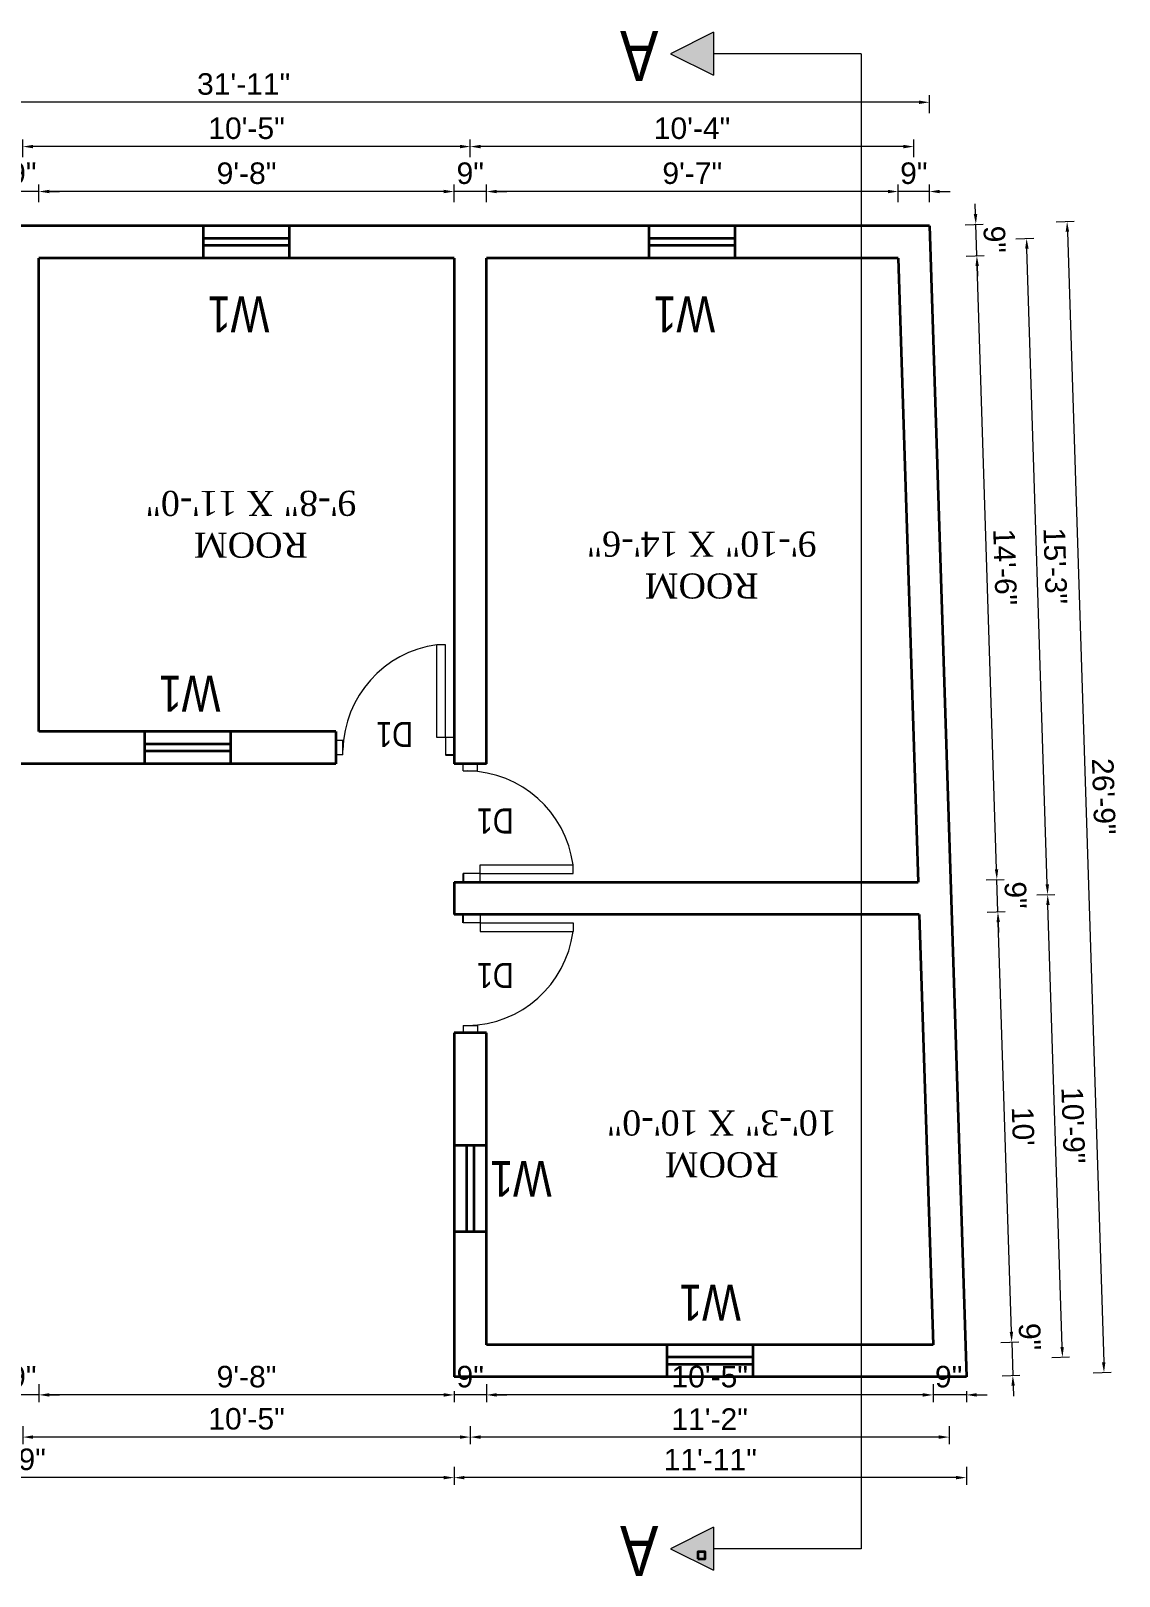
# Model space of a CAD drawing. Header units: inches. Extents: x 352731 to 371558, y -52658 to -39161.
# Drawn here: x 359119.5 to 359423, y -40971.8 to -40540.9 of the extents above; entities that cross this region are included whole.
import ezdxf

# ---------------------------------------------------------------- set-up
doc = ezdxf.new("R2010")
doc.units = ezdxf.units.IN
doc.header["$LTSCALE"] = 2
doc.header["$MEASUREMENT"] = 0
doc.header["$PDMODE"] = 34
doc.layers.get('0').update_dxf_attribs({"linetype": 'CONTINUOUS'})
doc.layers.get('DEFPOINTS').update_dxf_attribs({"color": 141, "linetype": 'CONTINUOUS'})
for name, color, linetype, lineweight in [('dimension', 160, 'CONTINUOUS', 15), ('door', 20, 'CONTINUOUS', 35), ('steps', 253, 'CONTINUOUS', 20), ('truss', 1, 'CONTINUOUS', 25)]:
    doc.layers.add(name, color=color, linetype=linetype, lineweight=lineweight)
doc.styles.add('Lettring Text', font='arial.ttf')
doc.styles.get("Standard").update_dxf_attribs({"font": 'ARIALN.TTF'})
doc.dimstyles.new('Copy of Standard', dxfattribs={"dimtxt": 6, "dimasz": 2.875, "dimexe": 2, "dimexo": 4, "dimgap": 2, "dimtad": 1, "dimdec": 0, "dimrnd": 1, "dimzin": 0, "dimdsep": 46, "dimlunit": 4, "dimtxsty": 'Lettring Text', "dimcen": 0.1, "dimclrd": 7, "dimclre": 7, "dimclrt": 7, "dimazin": 0, "dimtfac": 0.645, "dimtdec": 0, "dimtmove": 1, "dimatfit": 0, "dimfxl": 3, "dimfxlon": 1, "dimtfillclr": 256, "dimtolj": 1, "dimtzin": 0, "dimlwd": -1, "dimlwe": -1, "dimarcsym": 2})

# ---------------------------------------------------------------- blocks, each defined once
blk = doc.blocks.new('*D193')
at = {"layer": 'DEFPOINTS', "color": 0, "ltscale": 0.5, "transparency": 16777216}
for p in [(359371.09, -40907.28), (359380.38, -40916.28), (359371.09, -40921.29)]:
    blk.add_point(p, dxfattribs=at)
at = {"layer": 'steps', "color": 7, "ltscale": 0.5, "transparency": 16777216}
for p, q in [((359371.09, -40918.29), (359371.09, -40923.29)), ((359368.21, -40921.29), (359365.34, -40921.29)), ((359380.38, -40921.29), (359371.09, -40921.29)), ((359380.38, -40920.28), (359380.38, -40923.29)), ((359383.25, -40921.29), (359386.13, -40921.29))]:
    blk.add_line(p, q, dxfattribs=at)
for points in [[(359368.21, -40920.81), (359368.21, -40921.77), (359371.09, -40921.29)], [(359383.25, -40920.81), (359383.25, -40921.77), (359380.38, -40921.29)]]:
    blk.add_solid(points, dxfattribs=at)
at = {"layer": 'steps', "color": 7, "ltscale": 0.5, "transparency": 16777216, "insert": (359375.44, -40916.23), "char_height": 6, "attachment_point": 5, "style": 'Lettring Text'}
blk.add_mtext('\\A1;9"', dxfattribs=at)
blk = doc.blocks.new('*D194')
at = {"layer": 'DEFPOINTS', "color": 0, "ltscale": 0.5, "transparency": 16777216}
for p in [(359246.5, -40907.28), (359371.09, -40907.28), (359246.5, -40921.29)]:
    blk.add_point(p, dxfattribs=at)
at = {"layer": 'steps', "color": 7, "ltscale": 0.5, "transparency": 16777216}
for p, q in [((359246.5, -40918.29), (359246.5, -40923.29)), ((359371.09, -40918.29), (359371.09, -40923.29)), ((359368.21, -40921.29), (359249.38, -40921.29))]:
    blk.add_line(p, q, dxfattribs=at)
for points in [[(359249.38, -40920.81), (359249.38, -40921.77), (359246.5, -40921.29)], [(359368.21, -40920.81), (359368.21, -40921.77), (359371.09, -40921.29)]]:
    blk.add_solid(points, dxfattribs=at)
at = {"layer": 'steps', "color": 7, "ltscale": 0.5, "transparency": 16777216, "insert": (359308.79, -40916.23), "char_height": 6, "attachment_point": 5, "style": 'Lettring Text'}
blk.add_mtext('\\A1;10\'-5"', dxfattribs=at)
blk = doc.blocks.new('*D195')
at = {"layer": 'DEFPOINTS', "color": 0, "ltscale": 0.5, "transparency": 16777216}
for p in [(359246.5, -40907.28), (359237.5, -40916.28), (359237.5, -40921.29)]:
    blk.add_point(p, dxfattribs=at)
at = {"layer": 'steps', "color": 7, "ltscale": 0.5, "transparency": 16777216}
for p, q in [((359246.5, -40918.29), (359246.5, -40923.29)), ((359234.63, -40921.29), (359231.75, -40921.29)), ((359237.5, -40920.28), (359237.5, -40923.29)), ((359246.5, -40921.29), (359237.5, -40921.29)), ((359249.38, -40921.29), (359252.25, -40921.29))]:
    blk.add_line(p, q, dxfattribs=at)
for points in [[(359234.63, -40920.81), (359234.63, -40921.77), (359237.5, -40921.29)], [(359249.38, -40920.81), (359249.38, -40921.77), (359246.5, -40921.29)]]:
    blk.add_solid(points, dxfattribs=at)
at = {"layer": 'steps', "color": 7, "ltscale": 0.5, "transparency": 16777216, "insert": (359242, -40916.23), "char_height": 6, "attachment_point": 5, "style": 'Lettring Text'}
blk.add_mtext('\\A1;9"', dxfattribs=at)
blk = doc.blocks.new('*D196')
at = {"layer": 'DEFPOINTS', "color": 0, "ltscale": 0.5, "transparency": 16777216}
for p in [(359242, -40911.78), (359375.54, -40911.78), (359242, -40933.05)]:
    blk.add_point(p, dxfattribs=at)
at = {"layer": 'steps', "color": 7, "ltscale": 0.5, "transparency": 16777216}
for p, q in [((359242, -40930.05), (359242, -40935.05)), ((359375.54, -40930.05), (359375.54, -40935.05)), ((359372.66, -40933.05), (359244.88, -40933.05))]:
    blk.add_line(p, q, dxfattribs=at)
for points in [[(359244.88, -40932.57), (359244.88, -40933.53), (359242, -40933.05)], [(359372.66, -40932.57), (359372.66, -40933.53), (359375.54, -40933.05)]]:
    blk.add_solid(points, dxfattribs=at)
at = {"layer": 'steps', "color": 7, "ltscale": 0.5, "transparency": 16777216, "insert": (359308.77, -40928.04), "char_height": 6, "attachment_point": 5, "style": 'Lettring Text'}
blk.add_mtext('\\A1;11\'-2"', dxfattribs=at)
blk = doc.blocks.new('*D197')
at = {"layer": 'DEFPOINTS', "color": 0, "ltscale": 0.5, "transparency": 16777216}
for p in [(359237.5, -40916.28), (359380.38, -40916.28), (359237.5, -40944.36)]:
    blk.add_point(p, dxfattribs=at)
at = {"layer": 'steps', "color": 7, "ltscale": 0.5, "transparency": 16777216}
for p, q in [((359237.5, -40941.36), (359237.5, -40946.36)), ((359377.5, -40944.36), (359240.38, -40944.36)), ((359380.38, -40941.36), (359380.38, -40946.36))]:
    blk.add_line(p, q, dxfattribs=at)
for points in [[(359240.38, -40943.88), (359240.38, -40944.83), (359237.5, -40944.36)], [(359377.5, -40943.88), (359377.5, -40944.83), (359380.38, -40944.36)]]:
    blk.add_solid(points, dxfattribs=at)
at = {"layer": 'steps', "color": 7, "ltscale": 0.5, "transparency": 16777216, "insert": (359308.94, -40939.34), "char_height": 6, "attachment_point": 5, "style": 'Lettring Text'}
blk.add_mtext('\\A1;11\'-11"', dxfattribs=at)
blk = doc.blocks.new('*D198')
at = {"layer": 'DEFPOINTS', "color": 0, "ltscale": 0.5, "transparency": 16777216}
for p in [(359361.36, -40585.7), (359370.08, -40595.28), (359361.36, -40604.28)]:
    blk.add_point(p, dxfattribs=at)
at = {"layer": 'steps', "color": 7, "ltscale": 0.5, "transparency": 16777216}
for p, q in [((359358.49, -40585.7), (359355.61, -40585.7)), ((359361.36, -40588.7), (359361.36, -40583.7)), ((359370.08, -40585.7), (359361.36, -40585.7)), ((359370.08, -40588.7), (359370.08, -40583.7)), ((359372.95, -40585.7), (359375.83, -40585.7))]:
    blk.add_line(p, q, dxfattribs=at)
for points in [[(359358.49, -40585.22), (359358.49, -40586.17), (359361.36, -40585.7)], [(359372.95, -40585.22), (359372.95, -40586.17), (359370.08, -40585.7)]]:
    blk.add_solid(points, dxfattribs=at)
at = {"layer": 'steps', "color": 7, "ltscale": 0.5, "transparency": 16777216, "insert": (359365.72, -40580.63), "char_height": 6, "attachment_point": 5, "style": 'Lettring Text'}
blk.add_mtext('\\A1;9"', dxfattribs=at)
blk = doc.blocks.new('*D199')
at = {"layer": 'DEFPOINTS', "color": 0, "ltscale": 0.5, "transparency": 16777216}
for p in [(359246.5, -40585.7), (359246.5, -40595.28), (359361.36, -40604.28)]:
    blk.add_point(p, dxfattribs=at)
at = {"layer": 'steps', "color": 7, "ltscale": 0.5, "transparency": 16777216}
for p, q in [((359246.5, -40588.7), (359246.5, -40583.7)), ((359358.49, -40585.7), (359249.38, -40585.7)), ((359361.36, -40588.7), (359361.36, -40583.7))]:
    blk.add_line(p, q, dxfattribs=at)
for points in [[(359249.38, -40585.22), (359249.38, -40586.17), (359246.5, -40585.7)], [(359358.49, -40585.22), (359358.49, -40586.17), (359361.36, -40585.7)]]:
    blk.add_solid(points, dxfattribs=at)
at = {"layer": 'steps', "color": 7, "ltscale": 0.5, "transparency": 16777216, "insert": (359303.93, -40580.63), "char_height": 6, "attachment_point": 5, "style": 'Lettring Text'}
blk.add_mtext('\\A1;9\'-7"', dxfattribs=at)
blk = doc.blocks.new('*D200')
at = {"layer": 'DEFPOINTS', "color": 0, "ltscale": 0.5, "transparency": 16777216}
for p in [(359237.5, -40585.7), (359237.5, -40595.28), (359246.5, -40595.28)]:
    blk.add_point(p, dxfattribs=at)
at = {"layer": 'steps', "color": 7, "ltscale": 0.5, "transparency": 16777216}
for p, q in [((359234.63, -40585.7), (359231.75, -40585.7)), ((359237.5, -40588.7), (359237.5, -40583.7)), ((359246.5, -40585.7), (359237.5, -40585.7)), ((359246.5, -40588.7), (359246.5, -40583.7)), ((359249.38, -40585.7), (359252.25, -40585.7))]:
    blk.add_line(p, q, dxfattribs=at)
for points in [[(359234.63, -40585.22), (359234.63, -40586.17), (359237.5, -40585.7)], [(359249.38, -40585.22), (359249.38, -40586.17), (359246.5, -40585.7)]]:
    blk.add_solid(points, dxfattribs=at)
at = {"layer": 'steps', "color": 7, "ltscale": 0.5, "transparency": 16777216, "insert": (359242, -40580.63), "char_height": 6, "attachment_point": 5, "style": 'Lettring Text'}
blk.add_mtext('\\A1;9"', dxfattribs=at)
blk = doc.blocks.new('*D201')
at = {"layer": 'DEFPOINTS', "color": 0, "ltscale": 0.5, "transparency": 16777216}
for p in [(359121.71, -40585.7), (359237.5, -40595.28), (359121.71, -40604.28)]:
    blk.add_point(p, dxfattribs=at)
at = {"layer": 'steps', "color": 7, "ltscale": 0.5, "transparency": 16777216}
for p, q in [((359121.71, -40588.7), (359121.71, -40583.7)), ((359234.63, -40585.7), (359124.59, -40585.7)), ((359237.5, -40588.7), (359237.5, -40583.7))]:
    blk.add_line(p, q, dxfattribs=at)
for points in [[(359124.59, -40585.22), (359124.59, -40586.17), (359121.71, -40585.7)], [(359234.63, -40585.22), (359234.63, -40586.17), (359237.5, -40585.7)]]:
    blk.add_solid(points, dxfattribs=at)
at = {"layer": 'steps', "color": 7, "ltscale": 0.5, "transparency": 16777216, "insert": (359179.61, -40580.63), "char_height": 6, "attachment_point": 5, "style": 'Lettring Text'}
blk.add_mtext('\\A1;9\'-8"', dxfattribs=at)
blk = doc.blocks.new('*D202')
at = {"layer": 'DEFPOINTS', "color": 0, "ltscale": 0.5, "transparency": 16777216}
for p in [(359112.71, -40585.7), (359112.71, -40595.28), (359121.71, -40604.28)]:
    blk.add_point(p, dxfattribs=at)
at = {"layer": 'steps', "color": 7, "ltscale": 0.5, "transparency": 16777216}
for p, q in [((359109.84, -40585.7), (359106.96, -40585.7)), ((359112.71, -40588.7), (359112.71, -40583.7)), ((359121.71, -40585.7), (359112.71, -40585.7)), ((359121.71, -40588.7), (359121.71, -40583.7)), ((359124.59, -40585.7), (359127.46, -40585.7))]:
    blk.add_line(p, q, dxfattribs=at)
for points in [[(359109.84, -40585.22), (359109.84, -40586.17), (359112.71, -40585.7)], [(359124.59, -40585.22), (359124.59, -40586.17), (359121.71, -40585.7)]]:
    blk.add_solid(points, dxfattribs=at)
at = {"layer": 'steps', "color": 7, "ltscale": 0.5, "transparency": 16777216, "insert": (359117.21, -40580.63), "char_height": 6, "attachment_point": 5, "style": 'Lettring Text'}
blk.add_mtext('\\A1;9"', dxfattribs=at)
blk = doc.blocks.new('*D205')
at = {"layer": 'DEFPOINTS', "color": 0, "ltscale": 0.5, "transparency": 16777216}
for p in [(359242, -40573.16), (359242, -40599.78), (359365.72, -40599.78)]:
    blk.add_point(p, dxfattribs=at)
at = {"layer": 'steps', "color": 7, "ltscale": 0.5, "transparency": 16777216}
for p, q in [((359242, -40576.16), (359242, -40571.16)), ((359362.84, -40573.16), (359244.88, -40573.16)), ((359365.72, -40576.16), (359365.72, -40571.16))]:
    blk.add_line(p, q, dxfattribs=at)
for points in [[(359244.88, -40572.68), (359244.88, -40573.64), (359242, -40573.16)], [(359362.84, -40572.68), (359362.84, -40573.64), (359365.72, -40573.16)]]:
    blk.add_solid(points, dxfattribs=at)
at = {"layer": 'steps', "color": 7, "ltscale": 0.5, "transparency": 16777216, "insert": (359303.86, -40568.09), "char_height": 6, "attachment_point": 5, "style": 'Lettring Text'}
blk.add_mtext('\\A1;10\'-4"', dxfattribs=at)
blk = doc.blocks.new('*D206')
at = {"layer": 'DEFPOINTS', "color": 0, "ltscale": 0.5, "transparency": 16777216}
for p in [(359117.21, -40573.16), (359117.21, -40599.78), (359242, -40599.78)]:
    blk.add_point(p, dxfattribs=at)
at = {"layer": 'steps', "color": 7, "ltscale": 0.5, "transparency": 16777216}
for p, q in [((359117.21, -40576.16), (359117.21, -40571.16)), ((359239.13, -40573.16), (359120.09, -40573.16)), ((359242, -40576.16), (359242, -40571.16))]:
    blk.add_line(p, q, dxfattribs=at)
for points in [[(359120.09, -40572.68), (359120.09, -40573.64), (359117.21, -40573.16)], [(359239.13, -40572.68), (359239.13, -40573.64), (359242, -40573.16)]]:
    blk.add_solid(points, dxfattribs=at)
at = {"layer": 'steps', "color": 7, "ltscale": 0.5, "transparency": 16777216, "insert": (359179.61, -40568.09), "char_height": 6, "attachment_point": 5, "style": 'Lettring Text'}
blk.add_mtext('\\A1;10\'-5"', dxfattribs=at)
blk = doc.blocks.new('*D208')
at = {"layer": 'DEFPOINTS', "color": 0, "ltscale": 0.5, "transparency": 16777216}
for p in [(358987.52, -40560.81), (358987.52, -40595.28), (359370.08, -40595.28)]:
    blk.add_point(p, dxfattribs=at)
at = {"layer": 'steps', "color": 7, "ltscale": 0.5, "transparency": 16777216}
for p, q in [((358987.52, -40563.81), (358987.52, -40558.81)), ((359367.2, -40560.81), (358990.4, -40560.81)), ((359370.08, -40563.81), (359370.08, -40558.81))]:
    blk.add_line(p, q, dxfattribs=at)
for points in [[(358990.4, -40560.33), (358990.4, -40561.29), (358987.52, -40560.81)], [(359367.2, -40560.33), (359367.2, -40561.29), (359370.08, -40560.81)]]:
    blk.add_solid(points, dxfattribs=at)
at = {"layer": 'steps', "color": 7, "ltscale": 0.5, "transparency": 16777216, "insert": (359178.8, -40555.75), "char_height": 6, "attachment_point": 5, "style": 'Lettring Text'}
blk.add_mtext('\\A1;31\'-11"', dxfattribs=at)
blk = doc.blocks.new('*D209')
at = {"layer": 'DEFPOINTS', "color": 0, "ltscale": 0.5, "transparency": 16777216}
for p in [(359367.23, -40787.28), (359389.17, -40786.58), (359371.09, -40907.28)]:
    blk.add_point(p, dxfattribs=at)
at = {"layer": 'steps', "color": 7, "ltscale": 0.5, "transparency": 16777216}
for p, q in [((359386.17, -40786.68), (359391.17, -40786.52)), ((359392.93, -40903.71), (359389.26, -40789.45)), ((359390.03, -40906.68), (359395.02, -40906.52))]:
    blk.add_line(p, q, dxfattribs=at)
for points in [[(359389.74, -40789.44), (359388.79, -40789.47), (359389.17, -40786.58)], [(359393.41, -40903.69), (359392.45, -40903.72), (359393.02, -40906.58)]]:
    blk.add_solid(points, dxfattribs=at)
at = {"layer": 'steps', "color": 7, "ltscale": 0.5, "transparency": 16777216, "insert": (359396.16, -40846.42), "char_height": 6, "attachment_point": 5, "rotation": 271.8384, "style": 'Lettring Text'}
blk.add_mtext("\\A1;10'", dxfattribs=at)
blk = doc.blocks.new('*D210')
at = {"layer": 'DEFPOINTS', "color": 0, "ltscale": 0.5, "transparency": 16777216}
for p in [(359371.09, -40907.28), (359380.38, -40916.28), (359393.32, -40915.87)]:
    blk.add_point(p, dxfattribs=at)
at = {"layer": 'steps', "color": 7, "ltscale": 0.5, "transparency": 16777216}
for p, q in [((359392.93, -40903.71), (359392.84, -40900.83)), ((359390.03, -40906.68), (359395.02, -40906.52)), ((359393.02, -40906.58), (359393.32, -40915.87)), ((359390.32, -40915.97), (359395.32, -40915.8)), ((359393.41, -40918.74), (359393.51, -40921.62))]:
    blk.add_line(p, q, dxfattribs=at)
for points in [[(359393.41, -40903.69), (359392.45, -40903.72), (359393.02, -40906.58)], [(359393.89, -40918.73), (359392.94, -40918.76), (359393.32, -40915.87)]]:
    blk.add_solid(points, dxfattribs=at)
at = {"layer": 'steps', "color": 7, "ltscale": 0.5, "transparency": 16777216, "insert": (359398.04, -40905.06), "char_height": 6, "attachment_point": 5, "rotation": 271.8384, "style": 'Lettring Text'}
blk.add_mtext('\\A1;9"', dxfattribs=at)
blk = doc.blocks.new('*D211')
at = {"layer": 'DEFPOINTS', "color": 0, "ltscale": 0.5, "transparency": 16777216}
for p in [(359366.95, -40778.28), (359388.88, -40777.58), (359367.23, -40787.28)]:
    blk.add_point(p, dxfattribs=at)
at = {"layer": 'steps', "color": 7, "ltscale": 0.5, "transparency": 16777216}
for p, q in [((359388.79, -40774.71), (359388.7, -40771.83)), ((359385.88, -40777.68), (359390.88, -40777.52)), ((359389.17, -40786.58), (359388.88, -40777.58)), ((359386.17, -40786.68), (359391.17, -40786.52)), ((359389.26, -40789.45), (359389.36, -40792.33))]:
    blk.add_line(p, q, dxfattribs=at)
for points in [[(359389.27, -40774.69), (359388.31, -40774.72), (359388.88, -40777.58)], [(359389.74, -40789.44), (359388.79, -40789.47), (359389.17, -40786.58)]]:
    blk.add_solid(points, dxfattribs=at)
at = {"layer": 'steps', "color": 7, "ltscale": 0.5, "transparency": 16777216, "insert": (359394.09, -40781.92), "char_height": 6, "attachment_point": 5, "rotation": 271.8384, "style": 'Lettring Text'}
blk.add_mtext('\\A1;9"', dxfattribs=at)
blk = doc.blocks.new('*D212')
at = {"layer": 'DEFPOINTS', "color": 0, "ltscale": 0.5, "transparency": 16777216}
for p in [(359361.36, -40604.28), (359383.3, -40603.58), (359366.95, -40778.28)]:
    blk.add_point(p, dxfattribs=at)
at = {"layer": 'steps', "color": 7, "ltscale": 0.5, "transparency": 16777216}
for p, q in [((359380.3, -40603.68), (359385.3, -40603.52)), ((359388.79, -40774.71), (359383.39, -40606.45)), ((359385.88, -40777.68), (359390.88, -40777.52))]:
    blk.add_line(p, q, dxfattribs=at)
for points in [[(359383.87, -40606.44), (359382.91, -40606.47), (359383.3, -40603.58)], [(359389.27, -40774.69), (359388.31, -40774.72), (359388.88, -40777.58)]]:
    blk.add_solid(points, dxfattribs=at)
at = {"layer": 'steps', "color": 7, "ltscale": 0.5, "transparency": 16777216, "insert": (359391.15, -40690.42), "char_height": 6, "attachment_point": 5, "rotation": 271.8384, "style": 'Lettring Text'}
blk.add_mtext('\\A1;14\'-6"', dxfattribs=at)
blk = doc.blocks.new('*D213')
at = {"layer": 'DEFPOINTS', "color": 0, "ltscale": 0.5, "transparency": 16777216}
for p in [(359370.08, -40595.28), (359383.02, -40594.87), (359361.36, -40604.28)]:
    blk.add_point(p, dxfattribs=at)
at = {"layer": 'steps', "color": 7, "ltscale": 0.5, "transparency": 16777216}
for p, q in [((359382.93, -40592), (359382.83, -40589.12)), ((359380.02, -40594.97), (359385.02, -40594.8)), ((359383.3, -40603.58), (359383.02, -40594.87)), ((359380.3, -40603.68), (359385.3, -40603.52)), ((359383.39, -40606.45), (359383.48, -40609.33))]:
    blk.add_line(p, q, dxfattribs=at)
for points in [[(359383.41, -40591.98), (359382.45, -40592.01), (359383.02, -40594.87)], [(359383.87, -40606.44), (359382.91, -40606.47), (359383.3, -40603.58)]]:
    blk.add_solid(points, dxfattribs=at)
at = {"layer": 'steps', "color": 7, "ltscale": 0.5, "transparency": 16777216, "insert": (359388.22, -40599.06), "char_height": 6, "attachment_point": 5, "rotation": 271.8384, "style": 'Lettring Text'}
blk.add_mtext('\\A1;9"', dxfattribs=at)
blk = doc.blocks.new('*D214')
at = {"layer": 'DEFPOINTS', "color": 0, "ltscale": 0.5, "transparency": 16777216}
for p in [(359371.59, -40782.78), (359403.04, -40781.78), (359375.73, -40911.78)]:
    blk.add_point(p, dxfattribs=at)
at = {"layer": 'steps', "color": 7, "ltscale": 0.5, "transparency": 16777216}
for p, q in [((359400.04, -40781.87), (359405.04, -40781.71)), ((359407.09, -40907.9), (359403.13, -40784.65)), ((359404.18, -40910.87), (359409.18, -40910.71))]:
    blk.add_line(p, q, dxfattribs=at)
for points in [[(359403.61, -40784.63), (359402.65, -40784.66), (359403.04, -40781.78)], [(359407.57, -40907.89), (359406.61, -40907.92), (359407.18, -40910.78)]]:
    blk.add_solid(points, dxfattribs=at)
at = {"layer": 'steps', "color": 7, "ltscale": 0.5, "transparency": 16777216, "insert": (359410.17, -40846.11), "char_height": 6, "attachment_point": 5, "rotation": 271.8384, "style": 'Lettring Text'}
blk.add_mtext('\\A1;10\'-9"', dxfattribs=at)
blk = doc.blocks.new('*D215')
at = {"layer": 'DEFPOINTS', "color": 0, "ltscale": 0.5, "transparency": 16777216}
for p in [(359365.72, -40599.78), (359397.16, -40598.78), (359371.59, -40782.78)]:
    blk.add_point(p, dxfattribs=at)
at = {"layer": 'steps', "color": 7, "ltscale": 0.5, "transparency": 16777216}
for p, q in [((359394.17, -40598.87), (359399.16, -40598.71)), ((359402.95, -40778.9), (359397.26, -40601.65)), ((359400.04, -40781.87), (359405.04, -40781.71))]:
    blk.add_line(p, q, dxfattribs=at)
for points in [[(359397.74, -40601.63), (359396.78, -40601.66), (359397.16, -40598.78)], [(359403.43, -40778.89), (359402.47, -40778.92), (359403.04, -40781.78)]]:
    blk.add_solid(points, dxfattribs=at)
at = {"layer": 'steps', "color": 7, "ltscale": 0.5, "transparency": 16777216, "insert": (359405.16, -40690.11), "char_height": 6, "attachment_point": 5, "rotation": 271.8384, "style": 'Lettring Text'}
blk.add_mtext('\\A1;15\'-3"', dxfattribs=at)
blk = doc.blocks.new('*D216')
at = {"layer": 'DEFPOINTS', "color": 0, "ltscale": 0.5, "transparency": 16777216}
for p in [(359370.08, -40595.28), (359418.77, -40915.05), (359380.38, -40916.28)]:
    blk.add_point(p, dxfattribs=at)
at = {"layer": 'steps', "color": 7, "ltscale": 0.5, "transparency": 16777216}
for p, q in [((359405.46, -40594.15), (359410.46, -40593.99)), ((359408.56, -40596.93), (359418.67, -40912.18)), ((359415.77, -40915.15), (359420.77, -40914.99))]:
    blk.add_line(p, q, dxfattribs=at)
for points in [[(359409.03, -40596.91), (359408.08, -40596.94), (359408.46, -40594.05)], [(359419.15, -40912.16), (359418.2, -40912.19), (359418.77, -40915.05)]]:
    blk.add_solid(points, dxfattribs=at)
at = {"layer": 'steps', "color": 7, "ltscale": 0.5, "transparency": 16777216, "insert": (359418.68, -40754.39), "char_height": 6, "attachment_point": 5, "rotation": 271.8384, "style": 'Lettring Text'}
blk.add_mtext('\\A1;26\'-9"', dxfattribs=at)
blk = doc.blocks.new('*D222')
at = {"layer": 'DEFPOINTS', "color": 0, "ltscale": 0.5, "transparency": 16777216}
for p in [(358988.41, -40745.28), (358977.64, -40901.28), (359246.5, -40901.28)]:
    blk.add_point(p, dxfattribs=at)
at = {"layer": 'steps', "color": 7, "ltscale": 0.5, "transparency": 16777216}
for p, q in [((358980.64, -40745.28), (358975.64, -40745.28)), ((358977.64, -40748.16), (358977.64, -40898.41)), ((358980.64, -40901.28), (358975.64, -40901.28))]:
    blk.add_line(p, q, dxfattribs=at)
for points in [[(358977.16, -40748.16), (358978.12, -40748.16), (358977.64, -40745.28)], [(358977.16, -40898.41), (358978.12, -40898.41), (358977.64, -40901.28)]]:
    blk.add_solid(points, dxfattribs=at)
at = {"layer": 'steps', "color": 7, "ltscale": 0.5, "transparency": 16777216, "insert": (358972.58, -40823.28), "char_height": 6, "attachment_point": 5, "rotation": 90, "style": 'Lettring Text'}
blk.add_mtext("\\A1;13'", dxfattribs=at)
blk = doc.blocks.new('*D223')
at = {"layer": 'DEFPOINTS', "color": 0, "ltscale": 0.5, "transparency": 16777216}
for p in [(359246.5, -40901.28), (358977.64, -40910.28), (359237.5, -40910.28)]:
    blk.add_point(p, dxfattribs=at)
at = {"layer": 'steps', "color": 7, "ltscale": 0.5, "transparency": 16777216}
for p, q in [((358977.64, -40898.41), (358977.64, -40895.53)), ((358980.64, -40901.28), (358975.64, -40901.28)), ((358977.64, -40901.28), (358977.64, -40910.28)), ((358980.64, -40910.28), (358975.64, -40910.28)), ((358977.64, -40913.16), (358977.64, -40916.03))]:
    blk.add_line(p, q, dxfattribs=at)
for points in [[(358977.16, -40898.41), (358978.12, -40898.41), (358977.64, -40901.28)], [(358977.16, -40913.16), (358978.12, -40913.16), (358977.64, -40910.28)]]:
    blk.add_solid(points, dxfattribs=at)
at = {"layer": 'steps', "color": 7, "ltscale": 0.5, "transparency": 16777216, "insert": (358972.58, -40905.78), "char_height": 6, "attachment_point": 5, "rotation": 90, "style": 'Lettring Text'}
blk.add_mtext('\\A1;9"', dxfattribs=at)
blk = doc.blocks.new('*D224')
at = {"layer": 'DEFPOINTS', "color": 0, "ltscale": 0.5, "transparency": 16777216}
for p in [(358988.41, -40745.28), (358967.27, -40905.78), (359242, -40905.78)]:
    blk.add_point(p, dxfattribs=at)
at = {"layer": 'steps', "color": 7, "ltscale": 0.5, "transparency": 16777216}
for p, q in [((358970.27, -40745.28), (358965.27, -40745.28)), ((358967.27, -40748.16), (358967.27, -40902.91)), ((358970.27, -40905.78), (358965.27, -40905.78))]:
    blk.add_line(p, q, dxfattribs=at)
for points in [[(358966.79, -40748.16), (358967.75, -40748.16), (358967.27, -40745.28)], [(358966.79, -40902.91), (358967.75, -40902.91), (358967.27, -40905.78)]]:
    blk.add_solid(points, dxfattribs=at)
at = {"layer": 'steps', "color": 7, "ltscale": 0.5, "transparency": 16777216, "insert": (358962.21, -40825.53), "char_height": 6, "attachment_point": 5, "rotation": 90, "style": 'Lettring Text'}
blk.add_mtext('\\A1;13\'-5"', dxfattribs=at)
blk = doc.blocks.new('*D225')
at = {"layer": 'DEFPOINTS', "color": 0, "ltscale": 0.5, "transparency": 16777216}
for p in [(358988.41, -40745.28), (358956.04, -40910.28), (359237.5, -40910.28)]:
    blk.add_point(p, dxfattribs=at)
at = {"layer": 'steps', "color": 7, "ltscale": 0.5, "transparency": 16777216}
for p, q in [((358959.04, -40745.28), (358954.04, -40745.28)), ((358956.04, -40748.16), (358956.04, -40907.41)), ((358959.04, -40910.28), (358954.04, -40910.28))]:
    blk.add_line(p, q, dxfattribs=at)
for points in [[(358955.56, -40748.16), (358956.52, -40748.16), (358956.04, -40745.28)], [(358955.56, -40907.41), (358956.52, -40907.41), (358956.04, -40910.28)]]:
    blk.add_solid(points, dxfattribs=at)
at = {"layer": 'steps', "color": 7, "ltscale": 0.5, "transparency": 16777216, "insert": (358950.98, -40827.78), "char_height": 6, "attachment_point": 5, "rotation": 90, "style": 'Lettring Text'}
blk.add_mtext('\\A1;13\'-9"', dxfattribs=at)
blk = doc.blocks.new('*D226')
at = {"layer": 'DEFPOINTS', "color": 0, "ltscale": 0.5, "transparency": 16777216}
for p in [(359121.71, -40736.28), (359237.5, -40916.28), (359121.71, -40921.29)]:
    blk.add_point(p, dxfattribs=at)
at = {"layer": 'steps', "color": 7, "ltscale": 0.5, "transparency": 16777216}
for p, q in [((359121.71, -40918.29), (359121.71, -40923.29)), ((359234.63, -40921.29), (359124.59, -40921.29)), ((359237.5, -40920.28), (359237.5, -40923.29))]:
    blk.add_line(p, q, dxfattribs=at)
for points in [[(359124.59, -40920.81), (359124.59, -40921.77), (359121.71, -40921.29)], [(359234.63, -40920.81), (359234.63, -40921.77), (359237.5, -40921.29)]]:
    blk.add_solid(points, dxfattribs=at)
at = {"layer": 'steps', "color": 7, "ltscale": 0.5, "transparency": 16777216, "insert": (359179.61, -40916.23), "char_height": 6, "attachment_point": 5, "style": 'Lettring Text'}
blk.add_mtext('\\A1;9\'-8"', dxfattribs=at)
blk = doc.blocks.new('*D227')
at = {"layer": 'DEFPOINTS', "color": 0, "ltscale": 0.5, "transparency": 16777216}
for p in [(359121.71, -40736.28), (359112.71, -40745.28), (359112.71, -40921.29)]:
    blk.add_point(p, dxfattribs=at)
at = {"layer": 'steps', "color": 7, "ltscale": 0.5, "transparency": 16777216}
for p, q in [((359112.71, -40918.29), (359112.71, -40923.29)), ((359121.71, -40918.29), (359121.71, -40923.29)), ((359109.84, -40921.29), (359106.96, -40921.29)), ((359121.71, -40921.29), (359112.71, -40921.29)), ((359124.59, -40921.29), (359127.46, -40921.29))]:
    blk.add_line(p, q, dxfattribs=at)
for points in [[(359109.84, -40920.81), (359109.84, -40921.77), (359112.71, -40921.29)], [(359124.59, -40920.81), (359124.59, -40921.77), (359121.71, -40921.29)]]:
    blk.add_solid(points, dxfattribs=at)
at = {"layer": 'steps', "color": 7, "ltscale": 0.5, "transparency": 16777216, "insert": (359117.21, -40916.23), "char_height": 6, "attachment_point": 5, "style": 'Lettring Text'}
blk.add_mtext('\\A1;9"', dxfattribs=at)
blk = doc.blocks.new('*D230')
at = {"layer": 'DEFPOINTS', "color": 0, "ltscale": 0.5, "transparency": 16777216}
for p in [(359117.21, -40736.28), (359242, -40911.78), (359117.21, -40933.05)]:
    blk.add_point(p, dxfattribs=at)
at = {"layer": 'steps', "color": 7, "ltscale": 0.5, "transparency": 16777216}
for p, q in [((359117.21, -40930.05), (359117.21, -40935.05)), ((359242, -40930.05), (359242, -40935.05)), ((359239.13, -40933.05), (359120.09, -40933.05))]:
    blk.add_line(p, q, dxfattribs=at)
for points in [[(359120.09, -40932.57), (359120.09, -40933.53), (359117.21, -40933.05)], [(359239.13, -40932.57), (359239.13, -40933.53), (359242, -40933.05)]]:
    blk.add_solid(points, dxfattribs=at)
at = {"layer": 'steps', "color": 7, "ltscale": 0.5, "transparency": 16777216, "insert": (359179.61, -40927.99), "char_height": 6, "attachment_point": 5, "style": 'Lettring Text'}
blk.add_mtext('\\A1;10\'-5"', dxfattribs=at)
blk = doc.blocks.new('*D232')
at = {"layer": 'DEFPOINTS', "color": 0, "ltscale": 0.5, "transparency": 16777216}
for p in [(358988.41, -40745.28), (359237.5, -40916.28), (358988.41, -40944.36)]:
    blk.add_point(p, dxfattribs=at)
at = {"layer": 'steps', "color": 7, "ltscale": 0.5, "transparency": 16777216}
for p, q in [((358988.41, -40941.36), (358988.41, -40946.36)), ((359234.63, -40944.36), (358991.29, -40944.36)), ((359237.5, -40941.36), (359237.5, -40946.36))]:
    blk.add_line(p, q, dxfattribs=at)
for points in [[(358991.29, -40943.88), (358991.29, -40944.83), (358988.41, -40944.36)], [(359234.63, -40943.88), (359234.63, -40944.83), (359237.5, -40944.36)]]:
    blk.add_solid(points, dxfattribs=at)
at = {"layer": 'steps', "color": 7, "ltscale": 0.5, "transparency": 16777216, "insert": (359112.96, -40939.29), "char_height": 6, "attachment_point": 5, "style": 'Lettring Text'}
blk.add_mtext('\\A1;20\'-9"', dxfattribs=at)

msp = doc.modelspace()

# ---------------------------------------------------------------- hatches: boundary and pattern name
at = {"linetype": 'ByBlock', "lineweight": 5}
for points in [[(359297.89, -40547.28), (359309.89, -40541.28), (359309.89, -40553.28)], [(359297.89, -40964.2), (359309.89, -40958.2), (359309.89, -40970.2)]]:
    msp.add_hatch(color=7, dxfattribs=at).paths.add_polyline_path(points)

# ---------------------------------------------------------------- linework, layer by layer
at = {"color": 7, "linetype": 'ByBlock', "lineweight": 5}
for p, q in [((359309.89, -40541.28), (359297.89, -40547.28)), ((359309.89, -40541.28), (359309.89, -40553.28)), ((359297.89, -40547.28), (359309.89, -40553.28)), ((359351.05, -40547.28), (359309.89, -40547.28)), ((359351.05, -40547.28), (359351.05, -40964.2)), ((359309.89, -40958.2), (359297.89, -40964.2)), ((359309.89, -40958.2), (359309.89, -40970.2)), ((359297.89, -40964.2), (359309.89, -40970.2)), ((359351.05, -40964.2), (359309.89, -40964.2))]:
    msp.add_line(p, q, dxfattribs=at)
at = {"layer": 'dimension', "ltscale": 7}
for p, q in [((359232.7, -40737.98), (359232.7, -40712.11)), ((359235.1, -40712.11), (359232.7, -40712.11)), ((359235.1, -40737.98), (359235.1, -40712.11)), ((359235.1, -40737.98), (359232.7, -40737.98)), ((359237.5, -40737.98), (359235.1, -40737.98)), ((359235.1, -40737.98), (359235.1, -40742.78)), ((359237.5, -40742.78), (359237.5, -40737.98)), ((359206.5, -40738.78), (359204.5, -40738.78)), ((359206.5, -40742.78), (359204.5, -40742.78)), ((359206.5, -40742.78), (359206.5, -40738.78)), ((359235.1, -40742.78), (359237.5, -40742.78)), ((359240, -40747.28), (359240, -40745.28)), ((359244, -40747.28), (359244, -40745.28)), ((359240, -40747.28), (359244, -40747.28)), ((359244.8, -40775.88), (359240, -40775.88)), ((359240, -40775.88), (359240, -40778.28)), ((359244.8, -40773.48), (359270.68, -40773.48)), ((359244.8, -40775.88), (359244.8, -40773.48)), ((359244.8, -40775.88), (359270.68, -40775.88)), ((359244.8, -40778.28), (359244.8, -40775.88)), ((359270.68, -40775.88), (359270.68, -40773.48)), ((359240, -40778.28), (359244.8, -40778.28)), ((359240, -40789.68), (359240, -40787.28)), ((359240, -40787.28), (359244.8, -40787.28)), ((359244.8, -40789.68), (359240, -40789.68)), ((359244.8, -40787.28), (359244.8, -40789.68)), ((359244.8, -40789.68), (359270.68, -40789.68)), ((359244.8, -40789.68), (359244.8, -40792.08)), ((359270.68, -40789.68), (359270.68, -40792.08)), ((359244.8, -40792.08), (359270.68, -40792.08)), ((359240, -40818.28), (359244, -40818.28)), ((359240, -40818.28), (359240, -40820.28)), ((359244, -40818.28), (359244, -40820.28))]:
    msp.add_line(p, q, dxfattribs=at)
for centre, start, end in [((359236.71, -40742.05), 97.6166, 178.9643), ((359240.74, -40777.49), 7.6166, 88.9643), ((359240.74, -40788.08), 271.0357, 352.3834)]:
    msp.add_arc(centre, 30.21, start, end, dxfattribs=at)
at = {"layer": 'door', "ltscale": 0.5}
for p, q in [((359370.08, -40595.28), (358987.52, -40595.28)), ((359167.61, -40604.28), (359167.61, -40595.28)), ((359191.61, -40604.28), (359191.61, -40595.28)), ((359291.93, -40604.28), (359291.93, -40595.28)), ((359315.93, -40604.28), (359315.93, -40595.28)), ((359370.08, -40595.28), (359380.38, -40916.28)), ((359191.61, -40598.78), (359167.61, -40598.78)), ((359315.93, -40598.78), (359291.93, -40598.78)), ((359237.5, -40604.28), (359121.71, -40604.28)), ((359121.71, -40736.28), (359121.71, -40604.28)), ((359191.61, -40600.78), (359167.61, -40600.78)), ((359237.5, -40604.28), (359237.5, -40736.28)), ((359361.36, -40604.28), (359246.5, -40604.28)), ((359246.5, -40745.28), (359246.5, -40604.28)), ((359315.93, -40600.78), (359291.93, -40600.78)), ((359361.36, -40604.28), (359366.95, -40778.28)), ((359237.5, -40733.78), (359237.5, -40745.28)), ((359204.5, -40736.28), (359121.71, -40736.28)), ((359151.11, -40736.28), (359151.11, -40745.28)), ((359175.11, -40736.28), (359175.11, -40745.28)), ((359204.5, -40736.28), (359204.5, -40745.28)), ((359175.11, -40739.78), (359151.11, -40739.78)), ((359175.11, -40741.78), (359151.11, -40741.78)), ((359204.5, -40745.28), (359112.71, -40745.28)), ((359246.5, -40745.28), (359237.5, -40745.28)), ((359237.5, -40778.28), (359366.95, -40778.28)), ((359237.5, -40778.28), (359237.5, -40787.28)), ((359367.23, -40787.28), (359237.5, -40787.28)), ((359367.23, -40787.28), (359371.09, -40907.28)), ((359237.5, -40820.28), (359237.5, -40916.28)), ((359246.5, -40820.28), (359237.5, -40820.28)), ((359246.5, -40907.28), (359246.5, -40820.28)), ((359246.5, -40851.78), (359237.5, -40851.78)), ((359241, -40851.78), (359241, -40875.78)), ((359243, -40851.78), (359243, -40875.78)), ((359246.5, -40875.78), (359237.5, -40875.78)), ((359371.09, -40907.28), (359246.5, -40907.28)), ((359296.79, -40907.28), (359296.79, -40916.28)), ((359320.79, -40910.78), (359296.79, -40910.78)), ((359320.79, -40907.28), (359320.79, -40916.28)), ((359320.79, -40912.78), (359296.79, -40912.78)), ((359380.38, -40916.28), (359237.5, -40916.28))]:
    msp.add_line(p, q, dxfattribs=at)
msp.add_lwpolyline([(359305.5, -40967.05), (359307.5, -40967.05), (359307.5, -40965.05), (359305.5, -40965.05)], close=True, dxfattribs=at)
at = {"layer": 'truss', "ltscale": 7}
for p, q in [((359204.5, -40742.78), (359204.5, -40738.78)), ((359235.1, -40742.78), (359237.5, -40742.78)), ((359237.5, -40742.78), (359237.5, -40738.78)), ((359240, -40745.28), (359244, -40745.28)), ((359240, -40775.88), (359240, -40778.28)), ((359240, -40778.28), (359244, -40778.28)), ((359240, -40787.28), (359244, -40787.28)), ((359240, -40789.68), (359240, -40787.28)), ((359240, -40820.28), (359244, -40820.28))]:
    msp.add_line(p, q, dxfattribs=at)

# ---------------------------------------------------------------- texts
at = {"color": 7, "linetype": 'ByBlock', "lineweight": 5, "rotation": 180}
for s, insert, char_height, width, attachment_point in [('A', (359283.78, -40554.9), 14, 26.5803, 3), ('W1', (359185.99, -40624.97), 10, 44.1664, 1), ('W1', (359310.31, -40624.97), 10, 44.1664, 1), ('W1', (359172.33, -40730.74), 10, 44.1664, 1), ('W1', (359264.73, -40866.05), 10, 44.1664, 1), ('W1', (359317.48, -40900.59), 10, 44.1664, 1), ('A', (359283.78, -40971.82), 14, 26.5803, 3)]:
    msp.add_mtext(s, dxfattribs=dict(at, insert=insert, char_height=char_height, width=width, attachment_point=attachment_point))
at = {"layer": 'steps', "color": 7, "ltscale": 0.3, "char_height": 7, "width": 70.3269, "attachment_point": 2, "rotation": 180}
for s, insert in [('{\\fTimes New Roman|b0|i0|c0|p18;ROOM \\P9\'-8" X 11\'-0"}', (359180.83, -40687.84)), ('{\\fTimes New Roman|b0|i0|c0|p18;ROOM \\P9\'-10" X 14\'-6"}', (359306.56, -40699.22)), ('{\\fTimes New Roman|b0|i0|c0|p18;ROOM \\P10\'-3" X 10\'-0"}', (359312.15, -40860.63))]:
    msp.add_mtext(s, dxfattribs=dict(at, insert=insert))
at = {"layer": 'steps', "color": 7, "ltscale": 0.3, "char_height": 7, "rotation": 180}
for insert, attachment_point in [((359220.89, -40733.61), 8), ((359248.98, -40757.74), 8), ((359248.98, -40807.83), 2)]:
    msp.add_mtext_dynamic_manual_height_columns('{\\W1;D1}', width=18.6213, gutter_width=40, heights=[0], dxfattribs=dict(at, insert=insert, attachment_point=attachment_point))

# ---------------------------------------------------------------- dimensions: what is measured, and where the dimension line sits
at = {"layer": 'steps', "ltscale": 0.5}
for base, p1, p2, angle, picture, middle in [((358987.52, -40560.81), (359370.08, -40595.28), (358987.52, -40595.28), 180, '*D208', (359178.8, -40555.75)), ((359117.21, -40573.16), (359242, -40599.78), (359117.21, -40599.78), 180, '*D206', (359179.61, -40568.09)), ((359242, -40573.16), (359365.72, -40599.78), (359242, -40599.78), 180, '*D205', (359303.86, -40568.09)), ((359121.71, -40585.7), (359237.5, -40595.28), (359121.71, -40604.28), 180, '*D201', (359179.61, -40580.63)), ((359246.5, -40585.7), (359361.36, -40604.28), (359246.5, -40595.28), 180, '*D199', (359303.93, -40580.63)), ((359397.16, -40598.78), (359371.59, -40782.78), (359365.72, -40599.78), 271.8384, '*D215', (359405.16, -40690.11)), ((359383.3, -40603.58), (359366.95, -40778.28), (359361.36, -40604.28), 271.8384, '*D212', (359391.15, -40690.42)), ((359117.21, -40933.05), (359242, -40911.78), (359117.21, -40736.28), 180, '*D230', (359179.61, -40927.99)), ((359121.71, -40921.29), (359237.5, -40916.28), (359121.71, -40736.28), 180, '*D226', (359179.61, -40916.23)), ((358956.04, -40910.28), (358988.41, -40745.28), (359237.5, -40910.28), 270, '*D225', (358950.98, -40827.78)), ((358967.27065403, -40905.78438279), (358988.41025601, -40745.28438279), (359242.00184492, -40905.78438279), 270, '*D224', (358962.20516972, -40825.53438279)), ((358977.64, -40901.28), (358988.41, -40745.28), (359246.5, -40901.28), 270, '*D222', (358972.58, -40823.28)), ((358988.41, -40944.36), (359237.5, -40916.28), (358988.41, -40745.28), 180, '*D232', (359112.96, -40939.29)), ((359246.5, -40921.29), (359371.09, -40907.28), (359246.5, -40907.28), 180, '*D194', (359308.79, -40916.23)), ((359242, -40933.05), (359375.54, -40911.78), (359242, -40911.78), 180, '*D196', (359308.77, -40928.04)), ((359237.5, -40944.36), (359380.38, -40916.28), (359237.5, -40916.28), 180, '*D197', (359308.94, -40939.34))]:
    dim = msp.add_linear_dim(base=base, p1=p1, p2=p2, angle=angle, dimstyle='Copy of Standard', dxfattribs=at)
    dim.commit()
    dim.dimension.update_dxf_attribs({"geometry": picture, "text_midpoint": middle})
for base, p1, p2, angle, picture, middle in [((359112.71, -40585.7), (359121.71, -40604.28), (359112.71, -40595.28), 180, '*D202', (359117.21, -40585.7)), ((359237.5, -40585.7), (359246.5, -40595.28), (359237.5, -40595.28), 180, '*D200', (359242, -40585.7)), ((359361.36, -40585.7), (359370.08, -40595.28), (359361.36, -40604.28), 180, '*D198', (359365.72, -40585.7)), ((359383.02, -40594.87), (359361.36, -40604.28), (359370.08, -40595.28), 271.8384, '*D213', (359383.16, -40599.22)), ((359112.71, -40921.29), (359121.71, -40736.28), (359112.71, -40745.28), 180, '*D227', (359117.21, -40921.29)), ((359388.88, -40777.58), (359367.23, -40787.28), (359366.95, -40778.28), 271.8384, '*D211', (359389.03, -40782.08)), ((358977.64, -40910.28), (359246.5, -40901.28), (359237.5, -40910.28), 270, '*D223', (358977.64, -40905.78)), ((359393.32, -40915.87), (359371.09, -40907.28), (359380.38, -40916.28), 271.8384, '*D210', (359392.98, -40905.22)), ((359237.5, -40921.29), (359246.5, -40907.28), (359237.5, -40916.28), 180, '*D195', (359242, -40921.29)), ((359371.09, -40921.29), (359380.38, -40916.28), (359371.09, -40907.28), 180, '*D193', (359375.44, -40921.29))]:
    dim = msp.add_linear_dim(base=base, p1=p1, p2=p2, angle=angle, dimstyle='Copy of Standard', dxfattribs=at)
    dim.commit()
    dim.dimension.update_dxf_attribs({"geometry": picture, "text_midpoint": middle, "dimtype": 160})
for p1, p2, distance, picture, middle in [((359370.08, -40595.28), (359380.38, -40916.28), 38.41, '*D216', (359418.68, -40754.39)), ((359375.73, -40911.78), (359371.59, -40782.78), -31.46, '*D214', (359410.17, -40846.11)), ((359371.09, -40907.28), (359367.23, -40787.28), -21.95, '*D209', (359396.16, -40846.42))]:
    dim = msp.add_aligned_dim(p1=p1, p2=p2, distance=distance, dimstyle='Copy of Standard', dxfattribs=at)
    dim.commit()
    dim.dimension.update_dxf_attribs({"geometry": picture, "text_midpoint": middle})

doc.saveas('drawing.dxf')
